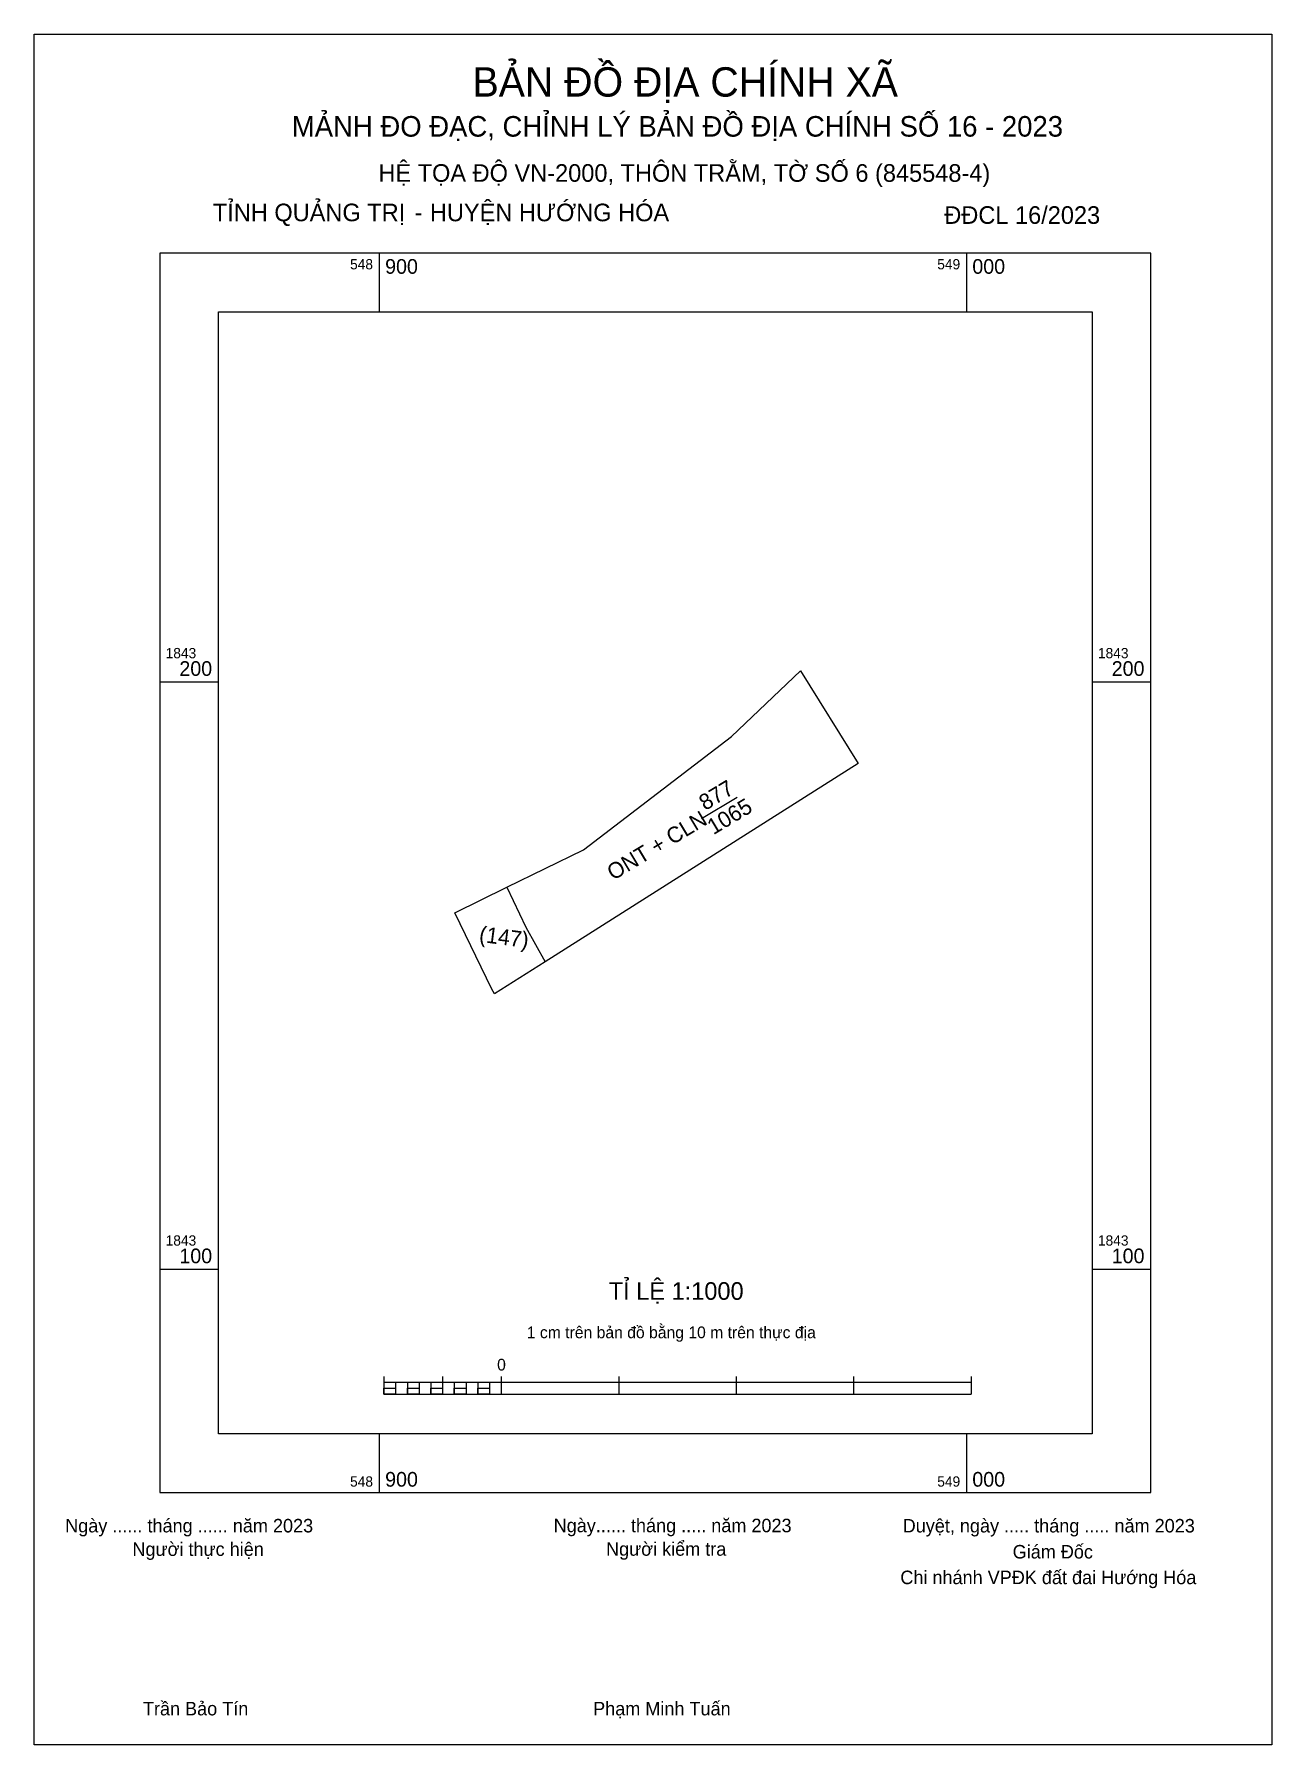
# Model space of a CAD drawing. Extents: x 548841 to 549052, y 1843019 to 1843310.
import ezdxf

# ---------------------------------------------------------------- set-up
doc = ezdxf.new("R2010")
doc.units = 0
for name, color, linetype in [('Level 1', 7, 'Continuous'), ('Level 10', 7, 'Continuous'), ('Level 13', 7, 'Continuous'), ('Level 2', 7, 'Continuous'), ('Level 50', 7, 'Continuous'), ('Level 6', 7, 'Continuous'), ('Level 62', 7, 'Continuous'), ('Level 63', 7, 'Continuous')]:
    doc.layers.add(name, color=color, linetype=linetype)

msp = doc.modelspace()

# ---------------------------------------------------------------- linework, layer by layer
at = {"layer": 'Level 1'}
for p, q in [((548841.24, 1843310.25), (548841.24, 1843310.25)), ((549052, 1843019.01), (549052, 1843019.01))]:
    msp.add_line(p, q, dxfattribs=at)
at = {"layer": 'Level 10'}
msp.add_lwpolyline([(548934.79, 1843171.39), (548959.96, 1843190.67), (548971.72, 1843201.86), (548981.58, 1843186.08), (548928.24, 1843152.32), (548919.65, 1843146.88), (548919.15, 1843147.67), (548912.86, 1843160.68), (548921.75, 1843165.02)], close=True, dxfattribs=at)
at = {"layer": 'Level 13'}
msp.add_lwpolyline([(548954.85, 1843176.69), (548960.96, 1843180.36)], dxfattribs=at)
at = {"layer": 'Level 2'}
msp.add_lwpolyline([(548841.23, 1843310.25), (549051.99, 1843310.25), (549051.99, 1843019.01), (548841.23, 1843019.01)], close=True, dxfattribs=at)
at = {"layer": 'Level 50'}
msp.add_lwpolyline([(548921.75, 1843165.02), (548924.96, 1843158.22), (548928.24, 1843152.32), (548928.24, 1843152.32)], dxfattribs=at)
at = {"layer": 'Level 62'}
msp.add_lwpolyline([(548872.62, 1843262.96), (549021.39, 1843262.96), (549021.39, 1843071.96), (548872.62, 1843071.96)], close=True, dxfattribs=at)
at = {"layer": 'Level 63'}
for p, q in [((548841.23, 1843305.25), (548841.23, 1843310.25)), ((548841.23, 1843310.25), (548846.23, 1843310.25)), ((548841.23, 1843305.25), (548841.23, 1843310.25)), ((548841.23, 1843310.25), (548846.23, 1843310.25)), ((549046.99, 1843310.25), (549051.99, 1843310.25)), ((549046.99, 1843310.25), (549051.99, 1843310.25)), ((549051.99, 1843310.25), (549051.99, 1843305.25)), ((549051.99, 1843310.25), (549051.99, 1843305.25)), ((548841.23, 1843305.25), (548841.23, 1843305.25)), ((548841.23, 1843305.25), (548841.23, 1843305.25)), ((548900, 1843272.96), (548900, 1843262.96)), ((549000, 1843272.96), (549000, 1843262.96)), ((548862.62, 1843200), (548872.62, 1843200)), ((549021.39, 1843200), (549031.39, 1843200)), ((548862.62, 1843100), (548872.62, 1843100)), ((549021.39, 1843100), (549031.39, 1843100)), ((548900.78, 1843081.73), (548900.78, 1843078.73)), ((548900.78, 1843080.73), (549000.78, 1843080.73)), ((548902.78, 1843080.73), (548902.78, 1843078.73)), ((548904.78, 1843080.73), (548904.78, 1843078.73)), ((548906.78, 1843080.73), (548906.78, 1843078.73)), ((548908.78, 1843080.73), (548908.78, 1843078.73)), ((548910.78, 1843081.73), (548910.78, 1843078.73)), ((548910.78, 1843080.73), (548910.78, 1843078.73)), ((548912.78, 1843080.73), (548912.78, 1843078.73)), ((548914.78, 1843080.73), (548914.78, 1843078.73)), ((548916.78, 1843080.73), (548916.78, 1843078.73)), ((548918.78, 1843080.73), (548918.78, 1843078.73)), ((548920.78, 1843081.73), (548920.78, 1843078.73)), ((548920.78, 1843080.73), (548920.78, 1843078.73)), ((548940.78, 1843081.73), (548940.78, 1843078.73)), ((548960.78, 1843081.73), (548960.78, 1843078.73)), ((548980.78, 1843081.73), (548980.78, 1843078.73)), ((549000.78, 1843081.73), (549000.78, 1843078.73)), ((548900.78, 1843078.73), (549000.78, 1843078.73)), ((548900, 1843071.96), (548900, 1843061.96)), ((549000, 1843071.96), (549000, 1843061.96)), ((548841.23, 1843019.01), (548841.23, 1843024.01)), ((548841.23, 1843019.01), (548841.23, 1843024.01)), ((549051.99, 1843024.01), (549051.99, 1843019.01)), ((549051.99, 1843024.01), (549051.99, 1843019.01)), ((548846.23, 1843019.01), (548841.23, 1843019.01)), ((548846.23, 1843019.01), (548841.23, 1843019.01)), ((549051.99, 1843019.01), (549046.99, 1843019.01)), ((549051.99, 1843019.01), (549046.99, 1843019.01))]:
    msp.add_line(p, q, dxfattribs=at)
for points in [[(548862.62, 1843272.96), (548862.62, 1843061.96), (549031.39, 1843061.96), (549031.39, 1843272.96)], [(548900.78, 1843079.73), (548902.78, 1843079.73), (548902.78, 1843078.73), (548900.78, 1843078.73)], [(548900.78, 1843079.73), (548902.78, 1843079.73), (548902.78, 1843078.73), (548900.78, 1843078.73)], [(548904.78, 1843079.73), (548906.78, 1843079.73), (548906.78, 1843078.73), (548904.78, 1843078.73)], [(548908.78, 1843079.73), (548910.78, 1843079.73), (548910.78, 1843078.73), (548908.78, 1843078.73)], [(548912.78, 1843079.73), (548914.78, 1843079.73), (548914.78, 1843078.73), (548912.78, 1843078.73)], [(548916.78, 1843079.73), (548918.78, 1843079.73), (548918.78, 1843078.73), (548916.78, 1843078.73)]]:
    msp.add_lwpolyline(points, close=True, dxfattribs=at)

# ---------------------------------------------------------------- texts
at = {"layer": 'Level 13'}
for s, rotation, p in [('877', 31.0029, (548955.5, 1843177.99)), ('1065', 31.0029, (548956.91, 1843173.87)), ('ONT + CLN', 31.0029, (548939.84, 1843166.1)), ('(147)', 352.6378, (548916.91, 1843155.74))]:
    msp.add_text(s, height=2.7, rotation=rotation, dxfattribs=at).set_placement(p)
at = {"layer": 'Level 6'}
for s, p in [('HỆ TỌA ÐỘ VN-2000, THÔN TRẰM, TỜ SỐ 6 (845548-4)', (548899.85, 1843285.12)), ('TỈ LỆ 1:1000', (548939.08, 1843094.77))]:
    msp.add_text(s, height=3, dxfattribs=at).set_placement(p)
at = {"layer": 'Level 63'}
for s, height, p in [('BẢN ĐỒ ĐỊA CHÍNH XÃ', 5, (548915.89, 1843299.62)), ('MẢNH ĐO ĐẠC, CHỈNH LÝ BẢN ĐỒ ÐỊA CHÍNH SỐ 16 - 2023', 3.5, (548885.11, 1843292.81)), ('TỈNH QUẢNG TRỊ', 3, (548871.66, 1843278.4)), (' HUYỆN HƯỚNG HÓA', 3, (548907.51, 1843278.4)), ('ĐĐCL 16/2023', 3, (548996.23, 1843277.96)), ('-', 3, (548906.03, 1843278.4)), ('548', 1.75, (548895.03, 1843270.21)), ('900', 2.5, (548901, 1843269.46)), ('549', 1.75, (548995.03, 1843270.21)), ('000', 2.5, (549001, 1843269.46)), ('1843', 1.75, (548863.62, 1843204)), ('1843', 1.75, (549022.39, 1843204)), ('200', 2.5, (548865.96, 1843201)), ('200', 2.5, (549024.74, 1843201)), ('1843', 1.75, (548863.62, 1843104)), ('100', 2.5, (548865.96, 1843101)), ('1843', 1.75, (549022.39, 1843104)), ('100', 2.5, (549024.74, 1843101)), ('1 cm trên bản đồ bằng 10 m trên thực địa', 2, (548925.13, 1843088.23)), ('0', 2, (548920.07, 1843082.73)), ('900', 2.5, (548901, 1843062.96)), ('000', 2.5, (549001, 1843062.96)), ('548', 1.75, (548895.03, 1843062.96)), ('549', 1.75, (548995.03, 1843062.96)), ('Ngày ...... tháng ...... năm 2023', 2.3, (548846.51, 1843055.17)), ('Ngày...... tháng ..... năm 2023', 2.3, (548929.7, 1843055.2)), ('Duyệt, ngày ..... tháng ..... năm 2023', 2.3, (548989.14, 1843055.16)), ('Người kiểm tra', 2.3, (548938.62, 1843051.2)), ('Người thực hiện', 2.3, (548857.96, 1843051.17)), ('Giám Đốc', 2.3, (549007.87, 1843050.73)), ('Chi nhánh VPĐK đất đai Hướng Hóa', 2.3, (548988.74, 1843046.36)), ('Trần Bảo Tín', 2.3, (548859.75, 1843024.02)), ('Phạm Minh Tuấn', 2.3, (548936.42, 1843024.02))]:
    msp.add_text(s, height=height, dxfattribs=at).set_placement(p)

doc.saveas('drawing.dxf')
